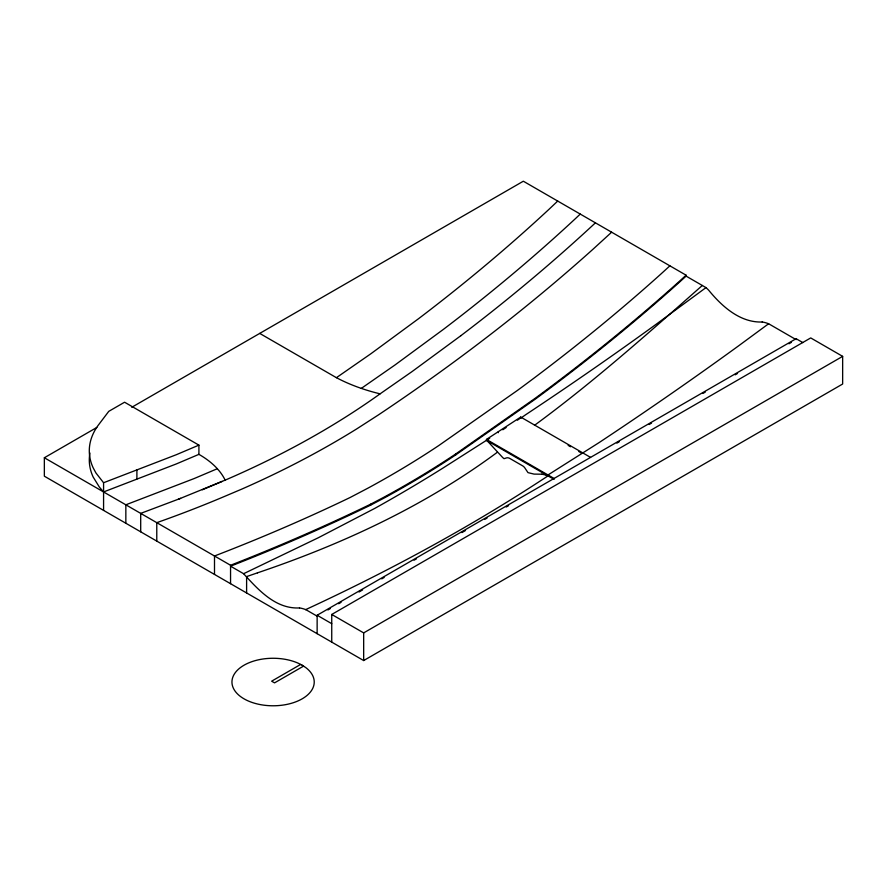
<?xml version="1.0" encoding="UTF-8"?>
<svg xmlns="http://www.w3.org/2000/svg" width="887" height="887" viewBox="0 0 887 887"><rect width="100%" height="100%" fill="white"/><g stroke="black" fill="none" stroke-linecap="round" stroke-linejoin="round"><path stroke-width="1.33" d="M557.712 201.072L549.408 208.922A2454.396 1417.027 0 0 1 418.42 318.799L370.844 353.78L336.417 377.685L259.725 333.412M580.242 214.077L575.718 218.357A2485.363 1434.911 0 0 1 443.079 329.62L394.903 365.045L361.319 388.384M611.631 232.206L593.248 249.003A2546.156 1470.014 0 0 1 454.277 361.741L454.155 361.829A2537.086 1464.77 0 0 1 378.294 414.994L357.217 428.587A904.585 522.255 0 0 1 241.752 489.125L225.098 496.188A966.575 558.045 0 0 1 162.62 520.591L156.777 522.665L156.777 541.103M669.885 265.834L660.837 274.094A2626.518 1516.404 0 0 1 517.487 390.391L438.854 445.496A984.958 568.656 0 0 1 368.271 487.983L350.11 497.507A1587.165 916.338 0 0 1 214.499 555.994L214.499 574.421M131.753 407.288L523.33 181.214L686.094 275.192L679.653 281.079A2648.892 1529.321 0 0 1 535.083 398.363L455.707 453.978A1006.568 581.129 0 0 1 383.594 497.396L370.722 504.149A1708.994 986.677 0 0 1 230.553 565.263L44.35 457.759L44.35 476.197L363.67 660.549L842.65 384.016L842.65 356.363L810.718 337.925L331.738 614.458L331.738 642.11M686.094 275.192L686.094 276.112L679.653 281.999A2648.892 1529.321 0 0 1 535.083 399.294L455.707 454.909A1006.568 581.129 0 0 1 383.594 498.317L370.722 505.069A1708.994 986.677 0 0 1 230.553 566.183L243.592 573.712C258.35 589.855 275.602 609.181 299.507 607.939M702.316 285.47C647.732 333.678 593.259 382.208 534.495 425.328M460.896 335.674L411.978 371.642L380.091 393.839A858.716 495.766 0 0 1 225.154 480.144L178.376 499.226M762.199 322.003C740.124 322.835 721.885 306.348 708.757 290.293A24.415 14.092 60 0 0 705.963 287.632L657.378 323.367A4519.387 2609.244 0 0 1 525.636 414.75L520.869 418.11M794.918 338.945L768.619 323.755L738.594 345.841A4778.524 2758.858 0 0 1 599.302 442.458L548 474.966L548 475.887C470.93 526.767 389.404 570.862 305.716 609.602M497.297 452.292C424.884 505.934 342.526 544.141 257.452 572.858M541.702 474.201L534.052 474.101L527.987 472.627L524.971 468.114A5.078 2.927 60 0 0 522.731 465.897L509.97 458.535A8.072 4.657 60 0 0 506.488 457.903L504.038 458.679L502.707 457.57L489.336 443.101A23.594 13.615 60 0 0 486.597 440.473L486.442 439.42L520.713 417.067L590.565 457.393M502.796 429.751L506.155 427.545M517.354 420.194L519.594 418.719M487.528 439.653L489.691 438.256M44.35 457.759L96.827 427.456M317.136 633.684L317.136 615.245L796.116 338.712L802.857 342.604M327.913 609.957L330.297 608.571M338.679 603.737L341.074 602.351M359.024 591.995L362.606 589.922M381.754 578.867L384.149 577.481M414.063 560.207L416.458 558.832M461.927 532.577L465.52 530.504M484.657 519.449L487.052 518.075M506.2 507.02L508.595 505.634M616.853 443.134L619.248 441.748M649.118 424.507L651.513 423.121M702.903 393.451L705.287 392.076M735.168 374.824L737.563 373.438M788.953 343.779L791.337 342.393M300.638 664.441L271.644 681.183L274.549 682.868L303.554 666.126M331.738 614.458L363.67 632.897L842.65 356.363M243.592 573.712L318.411 537.699L374.802 508.373A1649.532 952.35 0 0 0 443.023 468.026L486.442 440.34L554.065 479.379L554.065 478.459L486.442 439.42M222.116 481.43L202.303 489.801M225.154 480.144A100.763 58.176 0 0 0 219.045 470.709L217.082 468.458A100.763 58.176 0 0 0 198.91 454.355L198.91 445.13L176.302 454.721L103.579 482.739L103.579 510.391M198.91 454.355L176.302 463.945L103.579 491.952L99.411 487.14L93.157 477.018A114.124 65.893 0 0 1 89.942 453.013M217.315 468.724L194.209 478.536L125.843 504.803L125.843 523.241M180.615 498.35L140.7 513.385L140.7 531.812M257.43 572.858L246.608 576.594L246.608 592.971M548 475.887L547.856 475.82A45.625 26.344 60 0 0 541.702 474.19M768.619 323.755L768.464 323.7A47.31 27.309 60 0 0 762.199 321.992M686.094 276.112L705.808 287.499M568.146 445.374L570.518 446.738M578.812 451.527L581.185 452.902M198.91 445.13L124.579 402.221L108.757 411.357L97.969 425.605A114.124 65.893 0 0 0 93.157 467.804L95.918 472.937L103.579 482.739M317.136 615.245L331.738 623.683M305.871 609.668L317.136 616.166M796.116 338.712L796.116 339.632M520.713 417.067L520.713 417.988M498.317 431.769L498.317 432.69M455.707 453.978L455.707 454.909M370.722 504.149L370.722 505.069M363.67 632.897L363.67 660.549M230.553 565.263L230.553 583.701M136.897 469.8L136.897 479.013M380.091 393.839A150.036 86.627 0 0 1 364.479 389.448L360.732 388.184A150.036 86.627 0 0 1 336.417 377.685M299.507 607.939A46.512 26.854 60 0 1 305.716 609.613M595.421 222.837A2521.741 1455.911 0 0 1 460.896 335.663M302.19 665.228L298.143 663.177A41.146 23.761 0 0 0 232.926 676.881A41.146 23.761 0 0 0 281.999 705.22A41.146 23.761 0 0 0 305.738 667.567L302.19 665.228"/></g></svg>
